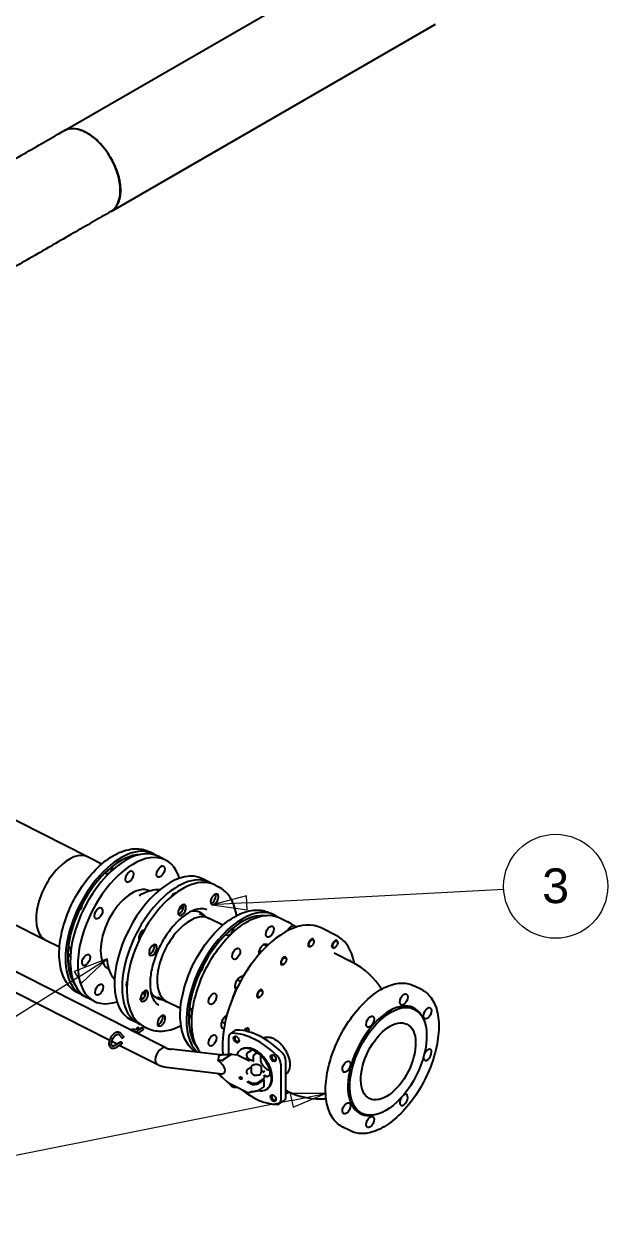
# Model space of a CAD drawing. Header units: millimetres. Extents: x 0 to 14850, y -38768 to 10500.
# Drawn here: x 8684 to 9724, y 2584 to 4750 of the extents above; entities that cross this region are included whole.
import ezdxf

# ---------------------------------------------------------------- set-up
doc = ezdxf.new("R2010")
doc.units = ezdxf.units.MM
doc.header["$LTSCALE"] = 25
doc.layers.add('Symbol', color=7, linetype='Continuous', lineweight=18)
doc.layers.add('Visible', color=7, linetype='Continuous', lineweight=25)
doc.styles.add('Note Text', font='arial.ttf')

# ---------------------------------------------------------------- blocks, each defined once
blk = doc.blocks.new('Balloon11')
at = {"layer": 'Symbol'}
for p, q in [((369.115, 112.905), (366.566, 112.905)), ((366.566, 112.905), (366.762, 111.925)), ((366.664, 112.415), (369.115, 112.905)), ((366.762, 111.925), (369.115, 112.905)), ((366.664, 112.415), (345.158, 108.115))]:
    blk.add_line(p, q, dxfattribs=at)
at = {"layer": 'Symbol', "flags": 128}
blk.add_lwpolyline([(366.762, 111.925), (369.115, 112.905), (366.566, 112.905), (366.762, 111.925)], dxfattribs=at)
at = {"layer": 'Symbol'}
blk.add_circle((341.487, 107.381), 3.75, dxfattribs=at)
blk.add_solid([(366.762, 111.925), (369.115, 112.905), (366.566, 112.905), (366.762, 111.925)], dxfattribs=at)
at = {"layer": 'Symbol', "insert": (341.487, 107.381), "char_height": 2.5, "attachment_point": 5, "style": 'Note Text'}
blk.add_mtext('4', dxfattribs=at)
blk = doc.blocks.new('Balloon12')
at = {"layer": 'Symbol'}
for p, q in [((363.431, 126.654), (381.958, 127.645)), ((363.404, 127.153), (360.935, 126.521)), ((363.431, 126.654), (360.935, 126.521)), ((360.935, 126.521), (363.458, 126.155)), ((363.458, 126.155), (363.404, 127.153))]:
    blk.add_line(p, q, dxfattribs=at)
at = {"layer": 'Symbol', "flags": 128}
blk.add_lwpolyline([(363.404, 127.153), (360.935, 126.521), (363.458, 126.155), (363.404, 127.153)], dxfattribs=at)
at = {"layer": 'Symbol'}
blk.add_circle((385.691, 127.845), 3.75, dxfattribs=at)
blk.add_solid([(363.404, 127.153), (360.935, 126.521), (363.458, 126.155), (363.404, 127.153)], dxfattribs=at)
at = {"layer": 'Symbol', "insert": (385.691, 127.866), "char_height": 2.5, "attachment_point": 5, "style": 'Note Text'}
blk.add_mtext('3', dxfattribs=at)
blk = doc.blocks.new('Balloon13')
at = {"layer": 'Symbol'}
for p, q in [((353.364, 122.61), (350.982, 121.702)), ((351.248, 121.279), (353.364, 122.61)), ((351.514, 120.856), (353.364, 122.61)), ((350.982, 121.702), (351.514, 120.856)), ((351.248, 121.279), (331.89, 109.102))]:
    blk.add_line(p, q, dxfattribs=at)
at = {"layer": 'Symbol', "flags": 128}
blk.add_lwpolyline([(351.514, 120.856), (353.364, 122.61), (350.982, 121.702), (351.514, 120.856)], dxfattribs=at)
at = {"layer": 'Symbol'}
blk.add_circle((328.724, 107.11), 3.75, dxfattribs=at)
blk.add_solid([(351.514, 120.856), (353.364, 122.61), (350.982, 121.702), (351.514, 120.856)], dxfattribs=at)
at = {"layer": 'Symbol', "insert": (328.724, 107.11), "char_height": 2.5, "attachment_point": 5, "style": 'Note Text'}
blk.add_mtext('11', dxfattribs=at)

msp = doc.modelspace()

# ---------------------------------------------------------------- linework, layer by layer
at = {"layer": 'Visible'}
for p, q in [((8757.09, 4558.24), (9341.87, 4895.86)), ((8841.24, 4412.49), (9426.02, 4750.11)), ((8756.44, 4557.87), (8757.09, 4558.24)), ((8841.24, 4412.49), (8840.59, 4412.12)), ((8799.72, 3248.78), (8584.69, 3357.65)), ((8917.42, 3254.59), (8910.28, 3258.2)), ((8939.6, 3243.36), (8926.07, 3250.21)), ((8824.35, 3236.31), (8799.72, 3248.78)), ((9019.3, 3203.01), (9005.77, 3209.86)), ((9027.95, 3198.63), (9035.09, 3195.01)), ((9000.84, 3146.95), (9017.75, 3138.39)), ((9135.46, 3144.19), (9128.32, 3147.81)), ((8876.14, 2937.42), (8498.39, 3128.68)), ((8723.69, 3098.63), (8660.73, 3130.51)), ((9042.39, 3125.91), (9017.75, 3138.39)), ((9145.61, 3139.05), (9159.9, 3131.82)), ((9163.29, 3118.03), (9160.87, 3119.26)), ((9175.08, 3122.7), (9170, 3125.27)), ((9247.87, 3106.89), (9219.68, 3121.17)), ((8838.8, 2918.21), (8483.03, 3098.34)), ((8748.33, 3086.16), (8723.7, 3098.63)), ((9206.65, 3097.44), (9206.56, 3098.35)), ((8764.1, 3078.17), (8763.42, 3078.51)), ((9112.09, 3078.28), (9108.03, 3080.33)), ((9121.76, 3088.26), (9115.95, 3091.2)), ((9124.2, 3090.58), (9123.86, 3090.75)), ((9201.95, 3088.14), (9201.37, 3087.81)), ((9244.8, 3085.71), (9244.03, 3085.27)), ((9249.51, 3095.01), (9249.41, 3095.93)), ((9152.46, 3055.56), (9151.85, 3055.21)), ((9157.17, 3064.86), (9157.07, 3065.77)), ((9276.42, 3058.81), (9242.97, 3075.75)), ((9079.14, 3033.08), (9077.66, 3033.83)), ((9068.31, 3012.81), (9063.95, 3015.01)), ((9074.48, 3024.8), (9068.52, 3027.82)), ((9401.61, 3009.44), (9386.58, 3017.05)), ((8788.69, 3000.32), (8781.54, 3003.94)), ((8810.87, 2989.09), (8797.33, 2995.94)), ((8924.81, 2996.8), (8941.73, 2988.23)), ((9109.6, 2996.7), (9108.81, 2996.24)), ((9114.31, 3006), (9114.21, 3006.91)), ((9325.87, 3009.12), (9325.28, 3009.41)), ((8966.36, 2975.76), (8941.73, 2988.23)), ((8982.13, 2967.78), (8981.46, 2968.12)), ((8890.56, 2948.74), (8877.03, 2955.59)), ((9046.3, 2949.14), (9040.43, 2952.11)), ((9049.45, 2962.42), (9048.34, 2962.98)), ((9403.31, 2958.24), (9402.09, 2960.67)), ((8855.27, 2928.98), (8860.65, 2923.13)), ((8858.22, 2931.68), (8863.23, 2926.23)), ((8939.71, 2905.23), (8879.54, 2935.7)), ((8885.48, 2933.6), (8884.7, 2933.08)), ((8886.65, 2938.73), (8888.68, 2941.84)), ((8899.11, 2937.78), (8888.81, 2931)), ((8890, 2936.55), (8892.03, 2939.66)), ((8896.91, 2941.12), (8890.03, 2936.6)), ((8899.21, 2944.36), (8906.35, 2940.74)), ((9044.39, 2938.79), (9040.43, 2940.8)), ((9056.19, 2930.24), (9065.09, 2936.1)), ((9089.56, 2936.64), (9089.48, 2937.37)), ((8851.98, 2911.54), (8842.46, 2916.36)), ((8858.7, 2915.97), (8848.12, 2909)), ((8860.82, 2912.57), (8850.32, 2905.66)), ((8924.37, 2874.89), (8856.09, 2909.46)), ((9053.16, 2893.38), (9053.16, 2923.42)), ((9037.29, 2892.45), (8949.55, 2902.52)), ((9043.1, 2883.61), (9044.45, 2884.5)), ((9044.45, 2884.5), (9058.26, 2893.6)), ((9058.6, 2893.7), (9067.71, 2892.68)), ((9070.37, 2891.85), (9088.28, 2882.78)), ((9076.43, 2902.46), (9074.81, 2901.39)), ((9087.84, 2896.43), (9093.78, 2900.33)), ((9096.64, 2883.06), (9097.75, 2883.79)), ((9097.75, 2881.98), (9097.75, 2890.84)), ((9098.2, 2891.67), (9103.48, 2895.15)), ((9109.75, 2892.54), (9104.48, 2895.2)), ((9110.29, 2891.64), (9110.29, 2883.95)), ((9156.05, 2816.82), (9156.05, 2881.7)), ((9036.11, 2858.36), (8945.67, 2868.74)), ((9086.05, 2859.25), (9086.05, 2864.05)), ((9086.71, 2865.32), (9093.81, 2869.99)), ((9093.8, 2869.74), (9093.8, 2860.92)), ((9111.8, 2869.74), (9111.8, 2860.92)), ((9116.03, 2861.75), (9116.33, 2861.95)), ((9123.2, 2866.25), (9127.6, 2864.03)), ((9128.15, 2857.5), (9128.15, 2863.13)), ((9147.14, 2875.84), (9147.14, 2810.96)), ((9042.46, 2851.05), (9051.77, 2842.66)), ((9083.8, 2825.96), (9054.3, 2840.89)), ((9087.5, 2845.26), (9092.81, 2842.57)), ((9087.5, 2842.81), (9089.6, 2844.19)), ((9092.81, 2840.12), (9087.5, 2842.81)), ((9106.93, 2843.1), (9116.82, 2849.61)), ((9116.16, 2846.73), (9106.93, 2840.65)), ((9114.71, 2848.23), (9116.06, 2847.54)), ((9116.4, 2847.11), (9116.4, 2835.25)), ((9116.82, 2854.4), (9116.82, 2849.61)), ((9121.42, 2853.13), (9117.78, 2854.98)), ((9122.42, 2853.19), (9127.7, 2856.66)), ((9067.73, 2834.1), (9067.67, 2834.06)), ((9106.72, 2828.34), (9115.95, 2834.42)), ((9123.17, 2831.46), (9121.55, 2830.39)), ((9158.98, 2826.85), (9156.05, 2828.33)), ((9228.3, 2816.41), (9227.71, 2816.7)), ((9144.12, 2804.14), (9153.02, 2810)), ((9315.14, 2784.1), (9312.47, 2783.65)), ((9272.88, 2755.17), (9257.84, 2762.78))]:
    msp.add_line(p, q, dxfattribs=at)
for centre, radius, start, end in [((9217.7, 2942.83), 130, 31.46844, 63.14639), ((9098.75, 2890.84), 1, 123.35917, 180), ((9104.03, 2894.31), 1, 63.14639, 123.35917), ((9109.29, 2891.64), 1, 0, 63.14639), ((9127.15, 2863.13), 1, 0, 63.14639), ((9121.87, 2854.03), 1, 243.14639, 303.35917), ((9127.15, 2857.5), 1, 303.35917, 0), ((9115.4, 2835.25), 1, 303.35917, 0), ((9217.7, 2942.83), 130, 243.14639, 274.82434)]:
    msp.add_arc(centre, radius, start, end, dxfattribs=at)
for centre, major_axis, ratio, start_param, end_param in [((8798.5, 4484.98), (-42.08, 72.88), 0.5740144, 3.1415927, 6.2831853), ((8761.71, 3173.7), (38.01, 75.08), 0.5383468, 0, 3.1415927), ((8761.71, 3173.7), (-38.01, -75.08), 0.5383468, 3.141466, 6.2833119), ((8853.06, 3127.45), (-64.37, -127.13), 0.5383468, 3.0783857, 6.3463923), ((8853.06, 3127.45), (-61.66, -121.78), 0.5383468, 3.4198497, 6.0049283), ((8861.7, 3123.07), (-64.37, -127.13), 0.5383468, 3.1415927, 6.2831853), ((8875.23, 3116.22), (-64.37, -127.13), 0.5383468, 2.6371165, 6.7876614), ((8837.11, 3228.36), (-4.86, -9.59), 0.5383468, 5.8748134, 8.5518824), ((8832.6, 3230.65), (4.86, 9.59), 0.5383468, 3.6828704, 4.53745), ((8941.4, 3082.72), (-64.37, -127.13), 0.5383468, 3.1415927, 6.2831853), ((8954.93, 3075.87), (-64.37, -127.13), 0.5383468, 3.0783857, 6.3463923), ((8963.58, 3071.49), (64.37, 127.13), 0.5383468, 0, 3.1415927), ((8875.23, 3116.22), (-36.14, -71.37), 0.5383468, 3.1663203, 6.2584577), ((8782.5, 3160), (-4.86, -9.59), 0.5383468, 0.852005, 2.3288741), ((8954.14, 3173.33), (4.97, 9.81), 0.5383468, 0.2954971, 1.4294035), ((8969.11, 3153.4), (4.86, 9.59), 0.5383468, 1.1150625, 6.9472715), ((8964.59, 3155.68), (4.86, 9.59), 0.5383468, 3.5936903, 5.8310877), ((9071.09, 3017.06), (-64.37, -127.13), 0.5383468, 3.068001, 6.1222462), ((9027.66, 3172.82), (4.86, 9.59), 0.5383468, 0.3296643, 6.1618733), ((9023.15, 3175.11), (4.86, 9.59), 0.5383468, 3.5936903, 5.8310877), ((8979.74, 3063.31), (38.01, 75.08), 0.5383468, 0, 3.1415927), ((8979.74, 3063.31), (38.01, 75.08), 0.5383468, 0, 3.1415927), ((9071.09, 3017.06), (-61.66, -121.78), 0.5383468, 3.3710287, 6.0537493), ((8963.58, 3071.49), (39.07, 77.17), 0.5383468, 6.0495551, 6.6229276), ((9147.4, 2978.42), (72.27, 142.75), 0.5383468, 0, 2.4542886), ((9055.15, 3117.97), (-4.86, -9.59), 0.5383468, 5.8748134, 8.5518824), ((8898.43, 3107.26), (4.97, 9.81), 0.5383468, 0.3675101, 2.7380809), ((9050.63, 3120.25), (4.86, 9.59), 0.5383468, 3.6828704, 4.53745), ((9201.47, 3094.22), (-3.51, -6.93), 0.5383468, 2.4486995, 5.9247716), ((9244.33, 3091.8), (3.51, 6.93), 0.5383468, 5.5902921, 8.5427654), ((8757.89, 3078.31), (4.86, 9.59), 0.5383468, 4.7604626, 5.8310877), ((8762.4, 3076.03), (4.86, 9.59), 0.5383468, 5.7334122, 6.7979845), ((8916.78, 3081.2), (4.86, 9.59), 0.5383468, 1.9004606, 7.7326696), ((8912.27, 3083.48), (4.86, 9.59), 0.5383468, 3.5936903, 5.8310877), ((8762.4, 3076.03), (-4.86, -9.59), 0.5383468, 0.8478392, 1.7633591), ((9000.54, 3049.6), (-4.86, -9.59), 0.5383468, 0.852005, 2.3288741), ((9151.98, 3061.64), (-3.51, -6.93), 0.5383468, 2.4486995, 6.4483703), ((9269.07, 3055.01), (3.51, 6.93), 0.5383468, 5.7534264, 6.8129442), ((9269.82, 3054.63), (3.06, 6.04), 0.5383468, 6.1439603, 6.4224103), ((9111.31, 2996.69), (-39.3, -77.62), 0.5383468, 4.386298, 4.5047815), ((8875.81, 3022.81), (-4.97, -9.81), 0.5383468, 4.7359986, 6.03129), ((9111.31, 2996.69), (-39.3, -77.62), 0.5383468, 4.8006585, 5.03848), ((9109.12, 3002.78), (-3.51, -6.93), 0.5383468, 2.4486995, 6.9719691), ((8901.34, 2998.52), (4.86, 9.59), 0.5383468, 2.6858588, 8.5180678), ((8957.19, 3074.73), (-47.88, -94.57), 0.5383468, 5.9205781, 5.9864757), ((8896.83, 3000.81), (4.86, 9.59), 0.5383468, 3.5936903, 5.8310877), ((8959.07, 3073.78), (-47.88, -94.57), 0.5383468, 5.8701157, 5.9573075), ((8963.58, 3071.49), (-39.07, -77.17), 0.5383468, 5.943443, 6.5168155), ((8980.43, 2965.63), (4.86, 9.59), 0.5383468, 3.9894319, 6.7979845), ((8975.92, 2967.92), (4.86, 9.59), 0.5383468, 4.7604626, 5.8310877), ((9338.37, 2881.73), (-48.21, -95.22), 0.5383468, 2.7638516, 6.6609263), ((8931.82, 2953.8), (-4.86, -9.59), 0.5383468, 0.3296643, 6.1618733), ((8927.31, 2956.08), (4.86, 9.59), 0.5383468, 3.5936903, 5.8310877), ((8890.35, 2940.75), (1.68, -1.09), 0.1668538, 0, 3.1415927), ((8898.01, 2939.45), (1.1, -1.67), 0.6138806, 0, 3.1415927), ((9064.44, 2917.71), (-8.25, 12.53), 0.6138806, 5.888636, 7.0336389), ((9100.15, 2814.12), (71.49, -108.58), 0.6138806, 1.8954565, 2.7470433), ((9067.88, 2920.73), (-2.78, 4.22), 0.6138806, 5.5009287, 10.2070346), ((9073.34, 2923.57), (-8.25, 12.53), 0.6138806, 5.888636, 6.2831853), ((9109.06, 2819.98), (-71.49, 108.58), 0.6138806, 5.0370491, 5.888636), ((9084.38, 2933.42), (3.51, 6.93), 0.5383468, 6.0566874, 7.7720028), ((9085.13, 2933.04), (3.06, 6.04), 0.5383468, 5.1206482, 7.6991389), ((8932.04, 2890.06), (-7.68, -15.17), 0.5383468, 3.8963915, 6.2990848), ((8932.04, 2890.06), (7.68, 15.17), 0.5383468, 0.0093924, 0.7547989), ((9098.18, 2865.89), (-23.37, 35.5), 0.6138806, 5.1051986, 6.6962731), ((9099.8, 2866.96), (-23.37, 35.5), 0.6138806, 3.1415927, 6.2831853), ((9411.47, 2892.36), (4.97, 9.81), 0.5383468, 2.1980726, 7.9795637), ((8947.61, 2885.63), (1.94, 16.89), 0.1592817, 0, 0.0002336), ((9035.39, 2875.55), (-1.94, -16.89), 0.1592817, 4.2209963, 4.2815196), ((9021.16, 2877.19), (-24.71, 16.07), 0.4084475, 2.4551855, 4.4568513), ((9035.39, 2875.55), (1.94, 16.89), 0.1592817, 0.0432087, 1.0794036), ((9035.39, 2875.55), (1.94, 16.89), 0.1592817, 0.0278067, 0.0432087), ((9043.1, 2882.74), (-0.424, -0.944), 0.5344417, 3.840482, 5.2291889), ((9058.26, 2892.73), (-0.424, -0.944), 0.5344417, 3.7255618, 3.840482), ((9058.26, 2892.73), (-0.424, -0.944), 0.5344417, 3.3120307, 3.7255618), ((9094.55, 2863.5), (-13.75, 20.88), 0.6138806, 5.790436, 6.1241451), ((9098.18, 2893.65), (-4.4, 6.68), 0.6138806, 4.5024901, 6.2831853), ((9098.18, 2865.89), (23.37, -35.5), 0.6138806, 1.1344209, 1.9333407), ((9134.34, 2887.08), (-2.78, 4.22), 0.6138806, 5.5009287, 10.2070346), ((9135.87, 2881.55), (8.25, -12.53), 0.6138806, 0.7504536, 1.8954565), ((9144.77, 2887.41), (-8.25, 12.53), 0.6138806, 3.8920462, 5.0370491), ((9102.8, 2860.92), (-9, 0), 0.5773503, 0, 1.9455634), ((9098.18, 2865.89), (23.37, -35.5), 0.6138806, 5.7253716, 7.3877318), ((9102.8, 2860.92), (9, 0), 0.5773503, 6.0391303, 6.2831853), ((9075.35, 2850.86), (-0.89, 1.35), 0.6138806, 5.5888801, 10.1190832), ((9074.77, 2850.48), (-9.35, 14.2), 0.6138806, 3.803696, 3.9803964), ((9099.41, 2846.91), (10, 0), 0.5773503, 3.9924517, 5.5632481), ((9099.41, 2844.46), (-10, 0), 0.5773503, 0.8508591, 2.4216554), ((9115.4, 2847.11), (1, 0), 0.5773503, 5.5632481, 7.1340444), ((9100.15, 2920.26), (-71.49, 108.58), 0.6138806, 2.0615661, 2.7470433), ((9093.47, 2826.64), (0.082, -0.997), 0.7483197, 0, 0.0031205), ((9134.34, 2814.91), (-2.78, 4.22), 0.6138806, 5.5009287, 10.2070346), ((9144.77, 2822.53), (8.25, -12.53), 0.6138806, 0, 0.7504536), ((9368.65, 2811.14), (4.97, 9.81), 0.5383468, 1.3402915, 7.204434), ((9135.87, 2816.67), (8.25, -12.53), 0.6138806, 5.888636, 7.0336389)]:
    msp.add_ellipse(centre, major_axis=major_axis, ratio=ratio, start_param=start_param, end_param=end_param, dxfattribs=at)
for centre, major_axis, ratio in [((8930.62, 3222.66), (4.97, 9.81), 0.5383468), ((8874.45, 3213.68), (4.97, 9.81), 0.5383468), ((8818.73, 3147.61), (4.97, 9.81), 0.5383468), ((9127.31, 3114.38), (-4.97, -9.81), 0.5383468), ((9202.22, 3093.84), (3.06, 6.04), 0.5383468), ((9245.08, 3091.42), (3.06, 6.04), 0.5383468), ((9066.75, 3074.51), (-4.97, -9.81), 0.5383468), ((8796.12, 3063.16), (-4.97, -9.81), 0.5383468), ((9152.73, 3061.26), (3.06, 6.04), 0.5383468), ((8819.85, 3009.79), (-4.97, -9.81), 0.5383468), ((9023.93, 2993.3), (4.97, 9.81), 0.5383468), ((9109.88, 3002.4), (3.06, 6.04), 0.5383468), ((9368.65, 2992.19), (4.97, 9.81), 0.5383468), ((9340.63, 2880.59), (47.43, 93.68), 0.5383468), ((9411.47, 2967.35), (4.97, 9.81), 0.5383468), ((9340.63, 2880.59), (-33.88, -66.91), 0.5383468), ((9308.09, 2952.32), (4.97, 9.81), 0.5383468), ((9023.93, 2918.31), (4.97, 9.81), 0.5383468), ((9066.93, 2920.1), (3.57, -5.43), 0.6138806), ((9133.38, 2886.45), (-3.57, 5.43), 0.6138806), ((9265.27, 2871.1), (4.97, 9.81), 0.5383468), ((9074.77, 2850.48), (-1.37, 2.09), 0.6138806), ((9133.38, 2814.28), (-3.57, 5.43), 0.6138806), ((9265.27, 2796.11), (-4.97, -9.81), 0.5383468), ((9308.09, 2771.28), (-4.97, -9.81), 0.5383468)]:
    msp.add_ellipse(centre, major_axis=major_axis, ratio=ratio, dxfattribs=at)
for points, knots in [([(8480.2, 4398.38), (8487.31, 4402.48), (8495.42, 4407.17), (8513.17, 4417.41), (8522.88, 4423.02), (8543.5, 4434.92), (8554.49, 4441.27), (8577.29, 4454.43), (8589.19, 4461.3), (8613.37, 4475.26), (8625.75, 4482.41), (8650.47, 4496.68), (8662.9, 4503.86), (8687.29, 4517.94), (8699.35, 4524.9), (8722.55, 4538.3), (8733.8, 4544.8), (8748.51, 4553.29), (8752.52, 4555.6), (8756.43, 4557.86)], [0, 0, 0, 0, 4.2944879, 4.2944879, 8.5762008, 8.5762008, 12.857972, 12.857972, 17.1397356, 17.1397356, 21.4214957, 21.4214957, 25.7032545, 25.7032545, 29.985013, 29.985013, 34.2667727, 34.2667727, 35.9208299, 35.9208299, 35.9208299, 35.9208299]), ([(8756.43, 4557.86), (8756.43, 4557.86), (8756.44, 4557.87), (8757.74, 4558.62), (8759.16, 4559.3), (8762.19, 4560.43), (8763.8, 4560.88), (8767.12, 4561.53), (8768.85, 4561.72), (8772.31, 4561.85), (8774.05, 4561.79), (8777.44, 4561.45), (8779.25, 4561.16), (8783, 4560.32), (8784.95, 4559.77), (8788.87, 4558.4), (8790.86, 4557.59), (8794.76, 4555.77), (8796.68, 4554.76), (8800.35, 4552.64), (8802.28, 4551.43), (8806.18, 4548.74), (8808.16, 4547.26), (8812.09, 4544.09), (8814.03, 4542.41), (8817.79, 4538.92), (8819.59, 4537.12), (8822.99, 4533.53), (8824.73, 4531.59), (8828.19, 4527.46), (8829.91, 4525.28), (8833.24, 4520.79), (8834.85, 4518.48), (8837.88, 4513.85), (8839.3, 4511.53), (8840.59, 4509.29)], [37.3842576, 37.3842576, 37.3842576, 37.3842576, 37.3870833, 37.3870833, 38.1659842, 38.1659842, 38.9448852, 38.9448852, 39.7237861, 39.7237861, 40.5026871, 40.5026871, 41.281584, 41.281584, 42.0604809, 42.0604809, 42.8393779, 42.8393779, 43.6182748, 43.6182748, 44.397169, 44.397169, 45.1760631, 45.1760631, 45.9549573, 45.9549573, 46.7338514, 46.7338514, 47.5127439, 47.5127439, 48.2916364, 48.2916364, 49.0705288, 49.0705288, 49.8494213, 49.8494213, 49.8494213, 49.8494213]), ([(8840.59, 4509.29), (8841.89, 4507.04), (8843.19, 4504.65), (8845.68, 4499.71), (8846.88, 4497.17), (8849.11, 4492.04), (8850.13, 4489.46), (8851.97, 4484.39), (8852.79, 4481.91), (8854.19, 4477.18), (8854.85, 4474.72), (8856, 4469.72), (8856.49, 4467.2), (8857.27, 4462.21), (8857.56, 4459.75), (8857.94, 4455.03), (8858.02, 4452.76), (8858.02, 4448.52), (8857.94, 4446.35), (8857.56, 4442.06), (8857.27, 4439.94), (8856.49, 4435.85), (8856, 4433.89), (8854.85, 4430.22), (8854.2, 4428.51), (8852.79, 4425.41), (8851.98, 4423.87), (8850.13, 4420.93), (8849.11, 4419.54), (8846.88, 4416.98), (8845.68, 4415.81), (8843.19, 4413.76), (8841.89, 4412.87), (8840.59, 4412.11), (8840.58, 4412.11), (8840.58, 4412.11)], [0, 0, 0, 0, 0.7788925, 0.7788925, 1.5577849, 1.5577849, 2.3366774, 2.3366774, 3.1155699, 3.1155699, 3.894464, 3.894464, 4.6733582, 4.6733582, 5.4522523, 5.4522523, 6.2311465, 6.2311465, 7.0100434, 7.0100434, 7.7889403, 7.7889403, 8.5678373, 8.5678373, 9.3467342, 9.3467342, 10.1256352, 10.1256352, 10.9045361, 10.9045361, 11.6834371, 11.6834371, 12.462338, 12.462338, 12.4653025, 12.4653025, 12.4653025, 12.4653025]), ([(8840.58, 4412.11), (8830.43, 4406.25), (8819.56, 4399.97), (8796.99, 4386.94), (8785.19, 4380.13), (8761.16, 4366.26), (8748.82, 4359.13), (8724.13, 4344.88), (8711.67, 4337.68), (8687.19, 4323.55), (8675.05, 4316.54), (8651.63, 4303.02), (8640.24, 4296.44), (8618.7, 4284), (8608.45, 4278.09), (8589.54, 4267.17), (8580.8, 4262.12), (8569.97, 4255.87), (8567.09, 4254.21), (8564.35, 4252.62)], [0, 0, 0, 0, 4.2944119, 4.2944119, 8.5760678, 8.5760678, 12.8578033, 12.8578033, 17.13954, 17.13954, 21.421277, 21.421277, 25.7030132, 25.7030132, 29.9847469, 29.9847469, 34.2664754, 34.2664754, 35.920623, 35.920623, 35.920623, 35.920623]), ([(8781.54, 3003.94), (8774.18, 3007.66), (8767.81, 3013.25), (8757.29, 3027.63), (8753.39, 3036.66), (8748.24, 3057.87), (8747.36, 3070.34), (8748.95, 3096.92), (8751.49, 3111.06), (8759.62, 3139.38), (8765.18, 3153.55), (8778.73, 3180.64), (8786.71, 3193.56), (8804.39, 3216.98), (8814.09, 3227.48), (8834.48, 3245.02), (8845.18, 3252.05), (8866.66, 3261.51), (8877.49, 3264.01), (8895.81, 3263.5), (8903.44, 3261.67), (8910.28, 3258.2)], [1.201712, 1.201712, 1.201712, 1.201712, 1.469269, 1.469269, 1.7639695, 1.7639695, 2.0950207, 2.0950207, 2.4310179, 2.4310179, 2.763505, 2.763505, 3.0945158, 3.0945158, 3.4268414, 3.4268414, 3.7626241, 3.7626241, 4.0947143, 4.0947143, 4.3433047, 4.3433047, 4.3433047, 4.3433047]), ([(8891.98, 3179.54), (8898.43, 3183.59), (8905.48, 3186.89), (8918.55, 3190.18), (8924.14, 3190.89), (8929.95, 3190.67)], [5.92574931, 5.92574931, 5.92574931, 5.92574931, 6.2175229, 6.2175229, 6.41214139, 6.41214139, 6.41214139, 6.41214139]), ([(9067.43, 3143.23), (9067.07, 3145.67), (9066.63, 3148.07), (9063.58, 3161.81), (9059.19, 3172.02), (9047.93, 3186.48), (9041.93, 3191.55), (9035.09, 3195.01)], [6.70808117, 6.70808117, 6.70808117, 6.70808117, 6.77642581, 6.77642581, 7.10851606, 7.10851606, 7.3571064, 7.3571064, 7.3571064, 7.3571064]), ([(8966.61, 3159.97), (8966.69, 3160.06), (8966.78, 3160.16), (8967.74, 3161.19), (8968.66, 3161.94), (8969.64, 3162.5), (8969.69, 3162.53), (8969.75, 3162.56)], [-3.22529875, -3.22529875, -3.22529875, -3.22529875, -3.17709695, -3.17709695, -2.68834505, -2.68834505, -2.65935601, -2.65935601, -2.65935601, -2.65935601]), ([(9030.58, 3182.74), (9030.77, 3182.76), (9030.96, 3182.77), (9031.67, 3182.74), (9032.16, 3182.61), (9032.78, 3182.27), (9032.95, 3182.16), (9033.1, 3182.03)], [-2.19527918, -2.19527918, -2.19527918, -2.19527918, -2.09934923, -2.09934923, -1.8229843, -1.8229843, -1.70977025, -1.70977025, -1.70977025, -1.70977025]), ([(9014.08, 3153.53), (9011.58, 3154.79), (9008.78, 3155.55), (9000.46, 3155.97), (8994.19, 3154.74), (8981.38, 3148.9), (8975.12, 3144.93), (8962.52, 3134.53), (8956.17, 3128.09), (8944.11, 3113.25), (8938.41, 3104.83), (8928.33, 3086.9), (8923.97, 3077.38), (8917.11, 3058.34), (8914.61, 3048.82), (8911.67, 3030.91), (8911.22, 3022.51), (8912.17, 3007.84), (8913.56, 3001.53), (8917.61, 2991.38), (8920.27, 2987.63), (8924.5, 2983.91), (8925.88, 2982.98), (8927.35, 2982.23)], [1.0739211, 1.0739211, 1.0739211, 1.0739211, 1.3089445, 1.3089445, 1.6667077, 1.6667077, 1.9626786, 1.9626786, 2.2609723, 2.2609723, 2.5644645, 2.5644645, 2.8704034, 2.8704034, 3.175573, 3.175573, 3.4767518, 3.4767518, 3.7725368, 3.7725368, 4.0772255, 4.0772255, 4.2155137, 4.2155137, 4.2155137, 4.2155137]), ([(8993.01, 2897.53), (8988.37, 2900.86), (8984.29, 2904.98), (8975.33, 2917.24), (8971.43, 2926.27), (8966.27, 2947.48), (8965.39, 2959.95), (8966.99, 2986.53), (8969.53, 3000.67), (8977.66, 3028.98), (8983.22, 3043.15), (8996.77, 3070.24), (9004.75, 3083.16), (9022.42, 3106.59), (9032.12, 3117.09), (9052.52, 3134.63), (9063.21, 3141.65), (9084.69, 3151.12), (9095.52, 3153.62), (9113.84, 3153.11), (9121.48, 3151.27), (9128.32, 3147.81)], [1.2848114, 1.2848114, 1.2848114, 1.2848114, 1.469269, 1.469269, 1.7639695, 1.7639695, 2.0950207, 2.0950207, 2.4310179, 2.4310179, 2.763505, 2.763505, 3.0945158, 3.0945158, 3.4268414, 3.4268414, 3.7626241, 3.7626241, 4.0947143, 4.0947143, 4.3433047, 4.3433047, 4.3433047, 4.3433047]), ([(9002.47, 2896.45), (9001.08, 2898.13), (8999.77, 2899.94), (8993.63, 2909.61), (8990.17, 2919.18), (8986.38, 2941.19), (8986.1, 2953.67), (8988.77, 2980.17), (8991.73, 2994.18), (9000.57, 3022.3), (9006.43, 3036.42), (9020.49, 3063.34), (9028.67, 3076.15), (9046.53, 3099.18), (9056.21, 3109.4), (9076.14, 3126.23), (9086.38, 3132.83), (9106.41, 3141.68), (9116.21, 3143.94), (9132.63, 3143.76), (9139.49, 3142.15), (9145.61, 3139.05)], [4.1272735, 4.1272735, 4.1272735, 4.1272735, 4.2057694, 4.2057694, 4.5231366, 4.5231366, 4.845692, 4.845692, 5.1681779, 5.1681779, 5.4900985, 5.4900985, 5.8118353, 5.8118353, 6.1338166, 6.1338166, 6.4563904, 6.4563904, 6.77871, 6.77871, 7.037927, 7.037927, 7.037927, 7.037927]), ([(9279.57, 3057.16), (9279.3, 3058.62), (9279.02, 3060.05), (9276.07, 3073.4), (9271.63, 3083.7), (9260.65, 3098.34), (9254.68, 3103.44), (9247.87, 3106.89)], [4.90896611, 4.90896611, 4.90896611, 4.90896611, 4.94688333, 4.94688333, 5.2684442, 5.2684442, 5.52844357, 5.52844357, 5.52844357, 5.52844357]), ([(8910.32, 3080.57), (8910.41, 3080.86), (8910.51, 3081.16), (8910.91, 3082.31), (8911.27, 3083.15), (8911.87, 3084.3), (8912.05, 3084.63), (8912.24, 3084.96)], [-2.19527918, -2.19527918, -2.19527918, -2.19527918, -2.09934923, -2.09934923, -1.8229843, -1.8229843, -1.70977025, -1.70977025, -1.70977025, -1.70977025]), ([(9201.37, 3087.81), (9201.31, 3087.77), (9201.24, 3087.73), (9201.03, 3087.62), (9200.9, 3087.56), (9200.69, 3087.47), (9200.62, 3087.45), (9200.49, 3087.4), (9200.44, 3087.38), (9200.33, 3087.35), (9200.27, 3087.33), (9200.11, 3087.29), (9200.02, 3087.27), (9199.62, 3087.19), (9199.32, 3087.17), (9198.58, 3087.21), (9198.14, 3087.32), (9197.38, 3087.73), (9197.07, 3088.03), (9196.87, 3088.39)], [1.9276444, 1.9276444, 1.9276444, 1.9276444, 1.95536047, 1.95536047, 2.01206252, 2.01206252, 2.04079404, 2.04079404, 2.06321415, 2.06321415, 2.08788553, 2.08788553, 2.12765056, 2.12765056, 2.25494292, 2.25494292, 2.4488197, 2.4488197, 2.6508871, 2.6508871, 2.6508871, 2.6508871]), ([(9244.03, 3085.27), (9243.81, 3085.13), (9243.58, 3085.03), (9242.78, 3084.72), (9242.21, 3084.67), (9241.54, 3084.87), (9241.43, 3084.91), (9241.27, 3084.98), (9241.22, 3085), (9241.13, 3085.05), (9241.09, 3085.07), (9241, 3085.12), (9240.96, 3085.15), (9240.85, 3085.22), (9240.78, 3085.27), (9240.51, 3085.49), (9240.31, 3085.7), (9239.85, 3086.28), (9239.61, 3086.72), (9239.27, 3087.72), (9239.18, 3088.28), (9239.21, 3088.85)], [1.5514503, 1.5514503, 1.5514503, 1.5514503, 1.6622591, 1.6622591, 1.9553605, 1.9553605, 2.0120625, 2.0120625, 2.040794, 2.040794, 2.0632142, 2.0632142, 2.0878855, 2.0878855, 2.1276506, 2.1276506, 2.2549429, 2.2549429, 2.4488197, 2.4488197, 2.6508871, 2.6508871, 2.6508871, 2.6508871]), ([(8847.62, 3028.05), (8847.35, 3028.39), (8847.09, 3028.72), (8842.71, 3034.52), (8839.8, 3040.44), (8835.7, 3052.64), (8834.57, 3058.95), (8834.11, 3065.25)], [3.75663253, 3.75663253, 3.75663253, 3.75663253, 3.77084074, 3.77084074, 4.00119704, 4.00119704, 4.24302461, 4.24302461, 4.24302461, 4.24302461]), ([(9151.85, 3055.21), (9151.39, 3054.94), (9150.92, 3054.74), (9149.96, 3054.47), (9149.5, 3054.43), (9149.13, 3054.49)], [2.27358694, 2.27358694, 2.27358694, 2.27358694, 2.4488197, 2.4488197, 2.6508871, 2.6508871, 2.6508871, 2.6508871]), ([(9257.84, 2762.78), (9250.54, 2766.48), (9244.33, 2772.31), (9234.65, 2787.68), (9231.21, 2797.28), (9227.49, 2819.32), (9227.24, 2831.79), (9229.97, 2858.28), (9232.95, 2872.28), (9241.82, 2900.4), (9247.7, 2914.51), (9261.78, 2941.43), (9269.97, 2954.23), (9287.84, 2977.25), (9297.52, 2987.46), (9317.42, 3004.25), (9327.64, 3010.83), (9347.6, 3019.65), (9357.35, 3021.89), (9373.67, 3021.72), (9380.5, 3020.13), (9386.58, 3017.05)], [3.8963344, 3.8963344, 3.8963344, 3.8963344, 4.2083302, 4.2083302, 4.5264374, 4.5264374, 4.8483696, 4.8483696, 5.1702266, 5.1702266, 5.4916614, 5.4916614, 5.8129607, 5.8129607, 6.134444, 6.134444, 6.4563722, 6.4563722, 6.7781216, 6.7781216, 7.037927, 7.037927, 7.037927, 7.037927]), ([(8894.71, 2991.06), (8894.63, 2991.26), (8894.57, 2991.46), (8894.35, 2992.29), (8894.26, 2992.98), (8894.25, 2994.04), (8894.26, 2994.35), (8894.28, 2994.67)], [-2.19527918, -2.19527918, -2.19527918, -2.19527918, -2.09934923, -2.09934923, -1.8229843, -1.8229843, -1.70977025, -1.70977025, -1.70977025, -1.70977025]), ([(9401.61, 3009.44), (9408.92, 3005.74), (9415.12, 2999.91), (9424.81, 2984.54), (9428.24, 2974.94), (9431.96, 2952.9), (9432.21, 2940.43), (9429.48, 2913.94), (9426.5, 2899.94), (9417.64, 2871.81), (9411.75, 2857.7), (9397.68, 2830.79), (9389.49, 2817.99), (9371.61, 2794.97), (9361.93, 2784.76), (9342.03, 2767.97), (9331.81, 2761.39), (9311.85, 2752.57), (9302.1, 2750.33), (9285.78, 2750.49), (9278.96, 2752.09), (9272.88, 2755.17)], [0.7547417, 0.7547417, 0.7547417, 0.7547417, 1.0667375, 1.0667375, 1.3848447, 1.3848447, 1.7067769, 1.7067769, 2.0286339, 2.0286339, 2.3500688, 2.3500688, 2.671368, 2.671368, 2.9928514, 2.9928514, 3.3147796, 3.3147796, 3.636529, 3.636529, 3.8963344, 3.8963344, 3.8963344, 3.8963344]), ([(8850.32, 2905.66), (8849.09, 2904.85), (8847.82, 2904.27), (8845.35, 2903.74), (8844.14, 2903.75), (8842.1, 2904.35), (8841.25, 2904.84), (8839.84, 2906.17), (8839.28, 2907), (8838.39, 2909.03), (8838.12, 2910.28), (8837.92, 2913.05), (8838.03, 2914.6), (8838.63, 2917.76), (8839.11, 2919.38), (8840.38, 2922.52), (8841.17, 2924.04), (8842.98, 2926.88), (8844, 2928.18), (8846.2, 2930.47), (8847.39, 2931.44), (8849.85, 2932.92), (8851.13, 2933.43), (8853.57, 2933.79), (8854.74, 2933.71), (8856.69, 2932.99), (8857.49, 2932.45), (8858.17, 2931.74), (8858.2, 2931.71), (8858.22, 2931.68)], [3.1415927, 3.1415927, 3.1415927, 3.1415927, 3.4857663, 3.4857663, 3.7978672, 3.7978672, 4.0524813, 4.0524813, 4.3143383, 4.3143383, 4.6278399, 4.6278399, 4.9716311, 4.9716311, 5.3130071, 5.3130071, 5.6503638, 5.6503638, 5.9879087, 5.9879087, 6.3296947, 6.3296947, 6.6729336, 6.6729336, 6.9759548, 6.9759548, 7.2275685, 7.2275685, 7.2372375, 7.2372375, 7.2372375, 7.2372375]), ([(8848.12, 2909), (8847.37, 2908.51), (8846.65, 2908.17), (8845.4, 2907.81), (8844.87, 2907.78), (8843.86, 2907.94), (8843.45, 2908.18), (8842.68, 2909.14), (8842.35, 2909.83), (8842.01, 2911.53), (8841.95, 2912.42), (8842.06, 2914.42), (8842.24, 2915.52), (8842.83, 2917.82), (8843.25, 2919.02), (8844.29, 2921.37), (8844.92, 2922.52), (8846.33, 2924.65), (8847.1, 2925.62), (8848.67, 2927.27), (8849.47, 2927.96), (8850.99, 2928.98), (8851.71, 2929.32), (8852.98, 2929.7), (8853.52, 2929.74), (8854.49, 2929.6), (8854.89, 2929.4), (8855.27, 2928.98)], [3.1415927, 3.1415927, 3.1415927, 3.1415927, 3.4300016, 3.4300016, 3.7242767, 3.7242767, 4.13629, 4.13629, 4.4974709, 4.4974709, 4.784862, 4.784862, 5.0765356, 5.0765356, 5.3750024, 5.3750024, 5.6767435, 5.6767435, 5.9776847, 5.9776847, 6.2736995, 6.2736995, 6.5623044, 6.5623044, 6.8556793, 6.8556793, 7.2372375, 7.2372375, 7.2372375, 7.2372375]), ([(8863.23, 2926.23), (8863.27, 2926.19), (8863.3, 2926.15), (8863.47, 2925.92), (8863.56, 2925.7), (8863.66, 2925.25), (8863.67, 2924.99), (8863.59, 2924.46), (8863.51, 2924.2), (8863.29, 2923.73), (8863.13, 2923.5), (8862.77, 2923.11), (8862.56, 2922.95), (8862.15, 2922.74), (8861.93, 2922.68), (8861.47, 2922.66), (8861.25, 2922.72), (8861.06, 2922.81)], [0.67072021, 0.67072021, 0.67072021, 0.67072021, 0.68822527, 0.68822527, 0.76373721, 0.76373721, 0.84037926, 0.84037926, 0.91702131, 0.91702131, 0.99488457, 0.99488457, 1.07274782, 1.07274782, 1.1490898, 1.1490898, 1.22543178, 1.22543178, 1.22543178, 1.22543178]), ([(8879.54, 2935.7), (8879.49, 2935.72), (8879.44, 2935.75), (8878.91, 2936), (8878.36, 2936.2), (8877.56, 2936.48), (8877.27, 2936.58), (8876.9, 2936.72), (8876.78, 2936.77), (8876.56, 2936.86), (8876.46, 2936.9), (8876.38, 2936.95), (8876.29, 2936.99), (8876.21, 2937.03), (8876.08, 2937.12), (8876.03, 2937.16), (8875.95, 2937.26), (8875.94, 2937.3), (8875.96, 2937.33), (8875.97, 2937.34), (8875.98, 2937.34)], [1.2324756, 1.2324756, 1.2324756, 1.2324756, 1.2482779, 1.2482779, 1.39578339, 1.39578339, 1.47901834, 1.47901834, 1.51718075, 1.51718075, 1.55197679, 1.55197679, 1.55197679, 1.58735861, 1.58735861, 1.63090418, 1.63090418, 1.70187575, 1.70187575, 1.7287859, 1.7287859, 1.7287859, 1.7287859]), ([(8875.98, 2937.34), (8876.67, 2937.67), (8877.37, 2937.95), (8878.75, 2938.37), (8879.44, 2938.53), (8880.82, 2938.7), (8881.5, 2938.72), (8882.85, 2938.62), (8883.51, 2938.5), (8884.78, 2938.1), (8885.38, 2937.83), (8885.95, 2937.48)], [0.1456439, 0.1456439, 0.1456439, 0.1456439, 0.27553786, 0.27553786, 0.40543182, 0.40543182, 0.53532577, 0.53532577, 0.66521973, 0.66521973, 0.79511369, 0.79511369, 0.79511369, 0.79511369]), ([(8881.51, 2934.7), (8881.7, 2934.7), (8881.88, 2934.68), (8882.28, 2934.64), (8882.5, 2934.6), (8882.92, 2934.49), (8883.13, 2934.42), (8883.52, 2934.26), (8883.7, 2934.17), (8883.88, 2934.06)], [0.49528265, 0.49528265, 0.49528265, 0.49528265, 0.55547442, 0.55547442, 0.63535418, 0.63535418, 0.71523393, 0.71523393, 0.79511369, 0.79511369, 0.79511369, 0.79511369]), ([(8883.88, 2934.06), (8884.22, 2933.86), (8884.59, 2933.72), (8885.36, 2933.58), (8885.75, 2933.59), (8886.58, 2933.72), (8887.01, 2933.87), (8887.81, 2934.28), (8888.18, 2934.54), (8888.88, 2935.14), (8889.2, 2935.48), (8889.68, 2936.07), (8889.84, 2936.3), (8890, 2936.55)], [2.346479, 2.346479, 2.346479, 2.346479, 2.5459721, 2.5459721, 2.7573865, 2.7573865, 3.0221734, 3.0221734, 3.304545, 3.304545, 3.5869166, 3.5869166, 3.7583368, 3.7583368, 3.7583368, 3.7583368]), ([(8885.64, 2937.66), (8885.7, 2937.7), (8885.78, 2937.75), (8885.96, 2937.9), (8886.07, 2938.01), (8886.31, 2938.27), (8886.44, 2938.43), (8886.59, 2938.64), (8886.62, 2938.69), (8886.65, 2938.73)], [3.08596838, 3.08596838, 3.08596838, 3.08596838, 3.26335947, 3.26335947, 3.47410855, 3.47410855, 3.7051135, 3.7051135, 3.75833677, 3.75833677, 3.75833677, 3.75833677]), ([(8906.35, 2940.74), (8913.71, 2937.02), (8921.99, 2935.18), (8939.8, 2935.22), (8949.39, 2937.42), (8961.67, 2942.55), (8964.46, 2943.86), (8967.23, 2945.33)], [4.21551375, 4.21551375, 4.21551375, 4.21551375, 4.48307075, 4.48307075, 4.77777122, 4.77777122, 4.86453898, 4.86453898, 4.86453898, 4.86453898]), ([(8928.9, 2943.88), (8928.71, 2943.86), (8928.52, 2943.85), (8927.81, 2943.88), (8927.32, 2944.01), (8926.71, 2944.35), (8926.54, 2944.46), (8926.38, 2944.59)], [-2.19527918, -2.19527918, -2.19527918, -2.19527918, -2.09934923, -2.09934923, -1.8229843, -1.8229843, -1.70977025, -1.70977025, -1.70977025, -1.70977025]), ([(9088.64, 2939.75), (9088.89, 2939.46), (9089.1, 2939.03), (9089.36, 2938.17), (9089.44, 2937.78), (9089.48, 2937.37)], [1.44816762, 1.44816762, 1.44816762, 1.44816762, 1.6622591, 1.6622591, 1.80297877, 1.80297877, 1.80297877, 1.80297877]), ([(9114.98, 2923.04), (9115.57, 2923.26), (9116.18, 2923.46), (9118.64, 2924.16), (9120.59, 2924.44), (9124.58, 2924.5), (9126.62, 2924.26), (9130.62, 2923.28), (9132.58, 2922.54), (9134.43, 2921.6), (9134.93, 2921.35), (9135.43, 2921.08), (9135.92, 2920.79)], [-2.4690309, -2.4690309, -2.4690309, -2.4690309, -2.2187719, -2.2187719, -1.4791813, -1.4791813, -0.7395906, -0.7395906, 0, 0, 0, 0.1984808, 0.1984808, 0.1984808, 0.1984808]), ([(8857.56, 2915.22), (8857.58, 2915.28), (8857.61, 2915.34), (8857.73, 2915.58), (8857.88, 2915.73), (8858.2, 2915.92), (8858.4, 2915.98), (8858.84, 2915.97), (8859.07, 2915.9), (8859.28, 2915.79)], [1.75695449, 1.75695449, 1.75695449, 1.75695449, 1.78209116, 1.78209116, 1.86695222, 1.86695222, 1.95181417, 1.95181417, 2.03667612, 2.03667612, 2.03667612, 2.03667612]), ([(8859.28, 2915.79), (8859.5, 2915.69), (8859.72, 2915.52), (8860.12, 2915.11), (8860.29, 2914.86), (8860.57, 2914.37), (8860.68, 2914.09), (8860.84, 2913.54), (8860.88, 2913.27), (8860.88, 2912.8), (8860.84, 2912.58), (8860.68, 2912.23), (8860.57, 2912.1), (8860.29, 2911.94), (8860.12, 2911.9), (8859.89, 2911.92), (8859.87, 2911.93), (8859.84, 2911.93)], [0.67889204, 0.67889204, 0.67889204, 0.67889204, 0.76375399, 0.76375399, 0.84861594, 0.84861594, 0.933477, 0.933477, 1.01833806, 1.01833806, 1.10319912, 1.10319912, 1.18806018, 1.18806018, 1.27292213, 1.27292213, 1.28320488, 1.28320488, 1.28320488, 1.28320488]), ([(8939.67, 2905.25), (8940.59, 2904.8), (8941.62, 2904.37), (8943.73, 2903.67), (8944.77, 2903.37), (8947.03, 2902.87), (8948.27, 2902.67), (8949.52, 2902.52)], [0.0037051, 0.0037051, 0.0037051, 0.0037051, 0.4523527, 0.4523527, 0.8249436, 0.8249436, 1.2146502, 1.2146502, 1.2146502, 1.2146502]), ([(9135.92, 2920.79), (9137.27, 2920.01), (9138.64, 2919.11), (9141.87, 2916.73), (9143.72, 2915.14), (9147.29, 2911.66), (9148.99, 2909.75), (9152.15, 2905.76), (9153.6, 2903.68), (9156.17, 2899.51), (9157.37, 2897.28), (9159.49, 2892.69), (9160.41, 2890.33), (9161.89, 2885.64), (9162.45, 2883.3), (9163.18, 2878.8), (9163.35, 2876.65), (9163.35, 2872.65), (9163.18, 2870.67), (9162.45, 2866.94), (9161.89, 2865.19), (9160.41, 2862.04), (9159.49, 2860.64), (9157.7, 2858.63), (9156.9, 2857.92), (9156.05, 2857.31)], [0.1983852, 0.1983852, 0.1983852, 0.1983852, 0.7346392, 0.7346392, 1.4692785, 1.4692785, 2.2039177, 2.2039177, 2.938557, 2.938557, 3.673091, 3.673091, 4.407625, 4.407625, 5.142159, 5.142159, 5.876693, 5.876693, 6.611227, 6.611227, 7.345761, 7.345761, 8.0802951, 8.0802951, 8.588578, 8.588578, 8.588578, 8.588578]), ([(9033.76, 2882.89), (9035.35, 2882.83), (9037.36, 2882.75), (9040.13, 2882.6), (9041.28, 2882.53), (9042.05, 2882.43), (9042.19, 2882.41), (9042.33, 2882.37), (9042.38, 2882.36), (9042.42, 2882.34), (9042.42, 2882.34), (9042.43, 2882.33), (9042.43, 2882.33), (9042.44, 2882.32), (9042.44, 2882.32), (9042.44, 2882.32), (9042.44, 2882.31), (9042.44, 2882.31), (9042.44, 2882.31), (9042.44, 2882.31)], [-0.32887759, -0.32887759, -0.32887759, -0.32887759, -0.15678381, -0.15678381, -0.03702972, -0.03702972, -0.01330229, -0.01330229, -0.00495378, -0.00495378, -0.00249913, -0.00249913, -0.00147649, -0.00147649, -0.00077863, -0.00077863, -0.00039733, -0.00039733, 0, 0, 0, 0]), ([(9037.26, 2892.44), (9037.83, 2892.48), (9038.38, 2892.51), (9040.52, 2892.64), (9042.09, 2892.73), (9048.62, 2893.11), (9053.57, 2893.4), (9058.52, 2893.7)], [0, 0, 0, 0, 0.1812907, 0.1812907, 0.6976734, 0.6976734, 2.322777, 2.322777, 2.322777, 2.322777]), ([(9070.37, 2891.85), (9070.19, 2891.94), (9070.02, 2892.03), (9069.66, 2892.18), (9069.49, 2892.25), (9069.13, 2892.37), (9068.95, 2892.43), (9068.6, 2892.53), (9068.42, 2892.57), (9068.07, 2892.64), (9067.89, 2892.66), (9067.71, 2892.68)], [6.28318531, 6.28318531, 6.28318531, 6.28318531, 6.35299848, 6.35299848, 6.42281165, 6.42281165, 6.49262482, 6.49262482, 6.56243799, 6.56243799, 6.63225116, 6.63225116, 6.63225116, 6.63225116]), ([(9096.64, 2883.06), (9096.2, 2882.77), (9095.69, 2882.58), (9094.59, 2882.4), (9093.99, 2882.43), (9092.73, 2882.7), (9092.06, 2882.97), (9090.74, 2883.72), (9090.09, 2884.22), (9088.89, 2885.38), (9088.34, 2886.05), (9087.39, 2887.47), (9086.99, 2888.23), (9086.37, 2889.78), (9086.16, 2890.57), (9085.95, 2892.12), (9085.95, 2892.88), (9086.21, 2894.26), (9086.45, 2894.89), (9087.1, 2895.82), (9087.44, 2896.16), (9087.84, 2896.43)], [2.3212499, 2.3212499, 2.3212499, 2.3212499, 2.5898405, 2.5898405, 2.87891, 2.87891, 3.2039416, 3.2039416, 3.5428005, 3.5428005, 3.880743, 3.880743, 4.2173879, 4.2173879, 4.5551785, 4.5551785, 4.8942036, 4.8942036, 5.2202038, 5.2202038, 5.4628425, 5.4628425, 5.4628425, 5.4628425]), ([(9088.28, 2882.78), (9088.32, 2882.77), (9088.35, 2882.75), (9089.16, 2882.33), (9089.91, 2881.83), (9090.59, 2881.31)], [-0.35282507, -0.35282507, -0.35282507, -0.35282507, -0.3383364, -0.3383364, 0, 0, 0, 0]), ([(9097.32, 2880.64), (9097.36, 2880.68), (9097.41, 2880.73), (9097.49, 2880.85), (9097.53, 2880.92), (9097.61, 2881.08), (9097.64, 2881.17), (9097.69, 2881.37), (9097.72, 2881.48), (9097.75, 2881.72), (9097.75, 2881.84), (9097.75, 2881.98)], [4.06888787, 4.06888787, 4.06888787, 4.06888787, 4.19758809, 4.19758809, 4.32628832, 4.32628832, 4.45498854, 4.45498854, 4.58368876, 4.58368876, 4.71238898, 4.71238898, 4.71238898, 4.71238898]), ([(9110.29, 2883.95), (9110.29, 2883.4), (9110.34, 2882.83), (9110.52, 2881.65), (9110.65, 2881.03), (9111.01, 2879.8), (9111.23, 2879.17), (9111.76, 2877.93), (9112.06, 2877.31), (9112.74, 2876.1), (9113.11, 2875.51), (9113.52, 2874.95)], [1.57079633, 1.57079633, 1.57079633, 1.57079633, 1.74701296, 1.74701296, 1.9232296, 1.9232296, 2.09944623, 2.09944623, 2.27566287, 2.27566287, 2.4518795, 2.4518795, 2.4518795, 2.4518795]), ([(8945.65, 2868.75), (8940.53, 2869.34), (8935.5, 2870.53), (8928.69, 2872.97), (8926.55, 2873.86), (8924.5, 2874.83)], [0.0028844, 0.0028844, 0.0028844, 0.0028844, 1.5604251, 1.5604251, 2.3083288, 2.3083288, 2.3083288, 2.3083288]), ([(9086.05, 2864.05), (9086.05, 2864.15), (9086.07, 2864.29), (9086.13, 2864.52), (9086.18, 2864.66), (9086.3, 2864.88), (9086.38, 2865.01), (9086.53, 2865.18), (9086.63, 2865.27), (9086.71, 2865.32)], [-0.15008508, -0.15008508, -0.15008508, -0.15008508, -0.11170252, -0.11170252, -0.07390859, -0.07390859, -0.03672327, -0.03672327, 0, 0, 0, 0]), ([(9093.8, 2869.74), (9093.8, 2870.3), (9093.93, 2870.86), (9094.42, 2871.95), (9094.8, 2872.46), (9095.81, 2873.44), (9096.47, 2873.88), (9097.99, 2874.63), (9098.86, 2874.92), (9100.69, 2875.32), (9101.65, 2875.43), (9103.57, 2875.45), (9104.53, 2875.37), (9106.37, 2875.02), (9107.25, 2874.76), (9108.84, 2874.05), (9109.56, 2873.6), (9110.73, 2872.56), (9111.19, 2871.96), (9111.68, 2870.8), (9111.8, 2870.27), (9111.8, 2869.74)], [3.9924517, 3.9924517, 3.9924517, 3.9924517, 4.2495353, 4.2495353, 4.5312869, 4.5312869, 4.8582491, 4.8582491, 5.2011364, 5.2011364, 5.541314, 5.541314, 5.8794466, 5.8794466, 6.2191654, 6.2191654, 6.5620675, 6.5620675, 6.8925604, 6.8925604, 7.1340444, 7.1340444, 7.1340444, 7.1340444]), ([(9109.56, 2856.68), (9110, 2857.15), (9110.42, 2857.69), (9111.1, 2858.75), (9111.36, 2859.27), (9111.53, 2859.66)], [0, 0, 0, 0, 0.21030039, 0.21030039, 0.42060078, 0.42060078, 0.42060078, 0.42060078]), ([(9114.89, 2861.9), (9114.47, 2862.26), (9114.02, 2862.66), (9112.99, 2863.62), (9112.4, 2864.19), (9111.8, 2864.73)], [-1.70486799, -1.70486799, -1.70486799, -1.70486799, -1.50045954, -1.50045954, -1.24348855, -1.24348855, -1.24348855, -1.24348855]), ([(9113.52, 2874.95), (9114.06, 2874.18), (9114.64, 2873.45), (9115.83, 2872.04), (9116.46, 2871.37), (9117.75, 2870.1), (9118.41, 2869.51), (9119.75, 2868.41), (9120.44, 2867.91), (9121.82, 2867), (9122.51, 2866.6), (9123.2, 2866.25)], [2.4518795, 2.4518795, 2.4518795, 2.4518795, 2.58982213, 2.58982213, 2.72776476, 2.72776476, 2.86570739, 2.86570739, 3.00365002, 3.00365002, 3.14159265, 3.14159265, 3.14159265, 3.14159265]), ([(9116.03, 2861.75), (9115.96, 2861.76), (9115.9, 2861.77), (9115.55, 2861.81), (9115.3, 2861.81), (9115.06, 2861.83), (9115.01, 2861.84), (9114.94, 2861.87), (9114.92, 2861.88), (9114.9, 2861.89), (9114.89, 2861.9), (9114.89, 2861.9)], [1.03791582, 1.03791582, 1.03791582, 1.03791582, 1.06177478, 1.06177478, 1.16965079, 1.16965079, 1.20998835, 1.20998835, 1.23501266, 1.23501266, 1.23887704, 1.23887704, 1.23887704, 1.23887704]), ([(9115.5, 2860.58), (9115.68, 2860.93), (9115.9, 2861.35), (9116.02, 2861.73), (9116.03, 2861.74), (9116.03, 2861.75)], [0, 0, 0, 0, 0.11756282, 0.11756282, 0.12200277, 0.12200277, 0.12200277, 0.12200277]), ([(9118.23, 2862.32), (9117.84, 2862.31), (9117.37, 2862.29), (9116.76, 2862.16), (9116.5, 2862.06), (9116.33, 2861.95)], [0, 0, 0, 0, 0.11756282, 0.11756282, 0.19402605, 0.19402605, 0.19402605, 0.19402605]), ([(9042.44, 2851.39), (9042.44, 2851.39), (9042.44, 2851.38), (9042.44, 2851.38), (9042.44, 2851.38), (9042.43, 2851.38), (9042.43, 2851.38), (9042.42, 2851.38), (9042.41, 2851.38), (9042.38, 2851.39), (9042.33, 2851.42), (9042.17, 2851.53), (9042.01, 2851.65), (9041.1, 2852.36), (9039.65, 2853.6), (9037.06, 2855.84), (9035.37, 2857.31), (9033.89, 2858.61)], [-1.2575811, -1.2575811, -1.2575811, -1.2575811, -1.2539211, -1.2539211, -1.2502327, -1.2502327, -1.244328, -1.244328, -1.2305835, -1.2305835, -1.1924814, -1.1924814, -1.1066965, -1.1066965, -0.6364903, -0.6364903, -0.0187275, -0.0187275, -0.0187275, -0.0187275]), ([(9054.3, 2840.89), (9054.13, 2840.98), (9053.95, 2841.08), (9053.6, 2841.28), (9053.43, 2841.39), (9053.09, 2841.61), (9052.92, 2841.73), (9052.59, 2841.98), (9052.42, 2842.11), (9052.09, 2842.37), (9051.93, 2842.51), (9051.77, 2842.66)], [3.14159265, 3.14159265, 3.14159265, 3.14159265, 3.21140582, 3.21140582, 3.28121899, 3.28121899, 3.35103216, 3.35103216, 3.42084533, 3.42084533, 3.4906585, 3.4906585, 3.4906585, 3.4906585]), ([(9067.67, 2834.06), (9066.99, 2833.67), (9066.21, 2833.43), (9064.52, 2833.28), (9063.6, 2833.38), (9061.68, 2833.94), (9060.68, 2834.41), (9058.73, 2835.67), (9057.78, 2836.47), (9056.05, 2838.28), (9055.26, 2839.31), (9054.47, 2840.57), (9054.37, 2840.74), (9054.27, 2840.91)], [2.3561945, 2.3561945, 2.3561945, 2.3561945, 2.6393726, 2.6393726, 2.9433872, 2.9433872, 3.2708922, 3.2708922, 3.6035696, 3.6035696, 3.9349854, 3.9349854, 3.9863604, 3.9863604, 3.9863604, 3.9863604]), ([(9086.05, 2859.25), (9086.05, 2859.04), (9086.11, 2858.77), (9086.35, 2858.19), (9086.59, 2857.78), (9086.8, 2857.45)], [-0.19402605, -0.19402605, -0.19402605, -0.19402605, -0.11756282, -0.11756282, 0, 0, 0, 0]), ([(9106.22, 2856.11), (9106.83, 2856.24), (9107.44, 2856.32), (9108.59, 2856.48), (9109.12, 2856.57), (9109.56, 2856.68)], [0.87061981, 0.87061981, 0.87061981, 0.87061981, 1.06716834, 1.06716834, 1.27746873, 1.27746873, 1.27746873, 1.27746873]), ([(9116.96, 2854.93), (9116.97, 2854.93), (9116.99, 2854.94), (9117.18, 2854.98), (9117.38, 2855), (9117.59, 2855.02)], [-0.12200277, -0.12200277, -0.12200277, -0.12200277, -0.117562819, -0.117562819, -0.060217916, -0.060217916, -0.060217916, -0.060217916]), ([(9117.59, 2855.02), (9117.59, 2855.02), (9117.6, 2855.02), (9117.62, 2855.02), (9117.63, 2855.02), (9117.66, 2855.02), (9117.67, 2855.02), (9117.7, 2855.01), (9117.71, 2855.01), (9117.75, 2854.99), (9117.76, 2854.99), (9117.78, 2854.98)], [3.57663004, 3.57663004, 3.57663004, 3.57663004, 3.64057091, 3.64057091, 3.70451178, 3.70451178, 3.76845265, 3.76845265, 3.83239352, 3.83239352, 3.89633439, 3.89633439, 3.89633439, 3.89633439]), ([(9083.8, 2825.96), (9084.31, 2825.7), (9084.84, 2825.47), (9085.88, 2825.1), (9086.4, 2824.96), (9087.44, 2824.75), (9087.95, 2824.69), (9088.95, 2824.66), (9089.45, 2824.69), (9090.4, 2824.85), (9090.87, 2824.97), (9091.31, 2825.14)], [3.14159265, 3.14159265, 3.14159265, 3.14159265, 3.27953528, 3.27953528, 3.41747792, 3.41747792, 3.55542055, 3.55542055, 3.69336318, 3.69336318, 3.83130581, 3.83130581, 3.83130581, 3.83130581]), ([(9091.31, 2825.14), (9091.45, 2825.2), (9091.59, 2825.25), (9091.87, 2825.34), (9092.02, 2825.38), (9092.31, 2825.46), (9092.46, 2825.49), (9092.77, 2825.55), (9092.92, 2825.57), (9093.23, 2825.62), (9093.39, 2825.64), (9093.55, 2825.65)], [5.59347215, 5.59347215, 5.59347215, 5.59347215, 5.63215131, 5.63215131, 5.67083047, 5.67083047, 5.70950963, 5.70950963, 5.74818879, 5.74818879, 5.78686795, 5.78686795, 5.78686795, 5.78686795]), ([(9106.73, 2828.34), (9105.97, 2827.84), (9105.07, 2827.43), (9103.15, 2826.76), (9102.09, 2826.51), (9100, 2826.15), (9098.95, 2826.03), (9097.04, 2825.87), (9096.15, 2825.82), (9094.69, 2825.73), (9094.08, 2825.69), (9093.56, 2825.65)], [0, 0, 0, 0, 0.329703, 0.329703, 0.6556515, 0.6556515, 0.9658381, 0.9658381, 1.2519326, 1.2519326, 1.4930827, 1.4930827, 1.4930827, 1.4930827])]:
    msp.add_open_spline(points, degree=3, knots=knots, dxfattribs=at)
for points in [[(8971.59, 3158.9), (8968.76, 3157.57), (8965.95, 3156.02), (8963.17, 3154.29)], [(9169.58, 3125.12), (9166.63, 3127.81), (9163.38, 3130.05), (9159.9, 3131.82)], [(8899.71, 3005.99), (8900.46, 3003.57), (8901.35, 3001.24), (8902.38, 2999.01)], [(9108.81, 2996.24), (9108.8, 2996.24), (9108.79, 2996.23), (9108.79, 2996.23)], [(8861.06, 2922.81), (8860.91, 2922.89), (8860.77, 2922.99), (8860.65, 2923.13)], [(9114.98, 2923.04), (9114.94, 2923.02), (9114.9, 2923.01), (9114.87, 2922.99)], [(9097.17, 2880.53), (9097.23, 2880.57), (9097.28, 2880.6), (9097.31, 2880.63)], [(9097.17, 2880.53), (9097.17, 2880.53), (9097.17, 2880.53), (9097.17, 2880.52)], [(9042.47, 2851.05), (9040.49, 2852.81), (9038.52, 2854.56), (9036.48, 2856.35)], [(9106.09, 2856.08), (9106.13, 2856.09), (9106.18, 2856.1), (9106.22, 2856.11)], [(9116.82, 2854.4), (9116.82, 2854.6), (9116.88, 2854.79), (9116.96, 2854.93)], [(9156.05, 2822.52), (9158.08, 2823.36), (9160.12, 2824.29), (9162.16, 2825.29)]]:
    msp.add_open_spline(points, degree=3, dxfattribs=at)
for points, weights in [([(9160.87, 3119.26), (9159.69, 3117.51), (9158.87, 3115.83)], [1, 1.02165417087, 1.01859987235]), ([(9164.63, 3122.67), (9162.51, 3121.28), (9160.87, 3119.26)], [1, 1.0379548493, 1]), ([(9170, 3125.27), (9166.75, 3124.07), (9164.63, 3122.67)], [1, 1.0379548493, 1]), ([(9108.03, 3080.33), (9107.23, 3077.71), (9107.23, 3075.09)], [1, 1.0379548493, 1]), ([(9111.18, 3086.18), (9109.35, 3083.65), (9108.03, 3080.33)], [1, 1.0379548493, 1]), ([(9115.95, 3091.2), (9113.02, 3088.7), (9111.18, 3086.18)], [1, 1.0379548493, 1]), ([(9119.1, 3091.38), (9117.26, 3091.49), (9115.95, 3091.2)], [1, 1.0379548493, 1]), ([(9123.86, 3090.75), (9120.93, 3091.28), (9119.1, 3091.38)], [1, 1.0379548493, 1]), ([(9107.23, 3075.09), (9107.23, 3074.04), (9107.35, 3072.91)], [1, 1.01479582849, 1.01805602742]), ([(9077.66, 3033.83), (9074.4, 3032.63), (9072.28, 3031.23)], [1, 1.0379548493, 1]), ([(9065.43, 3021.82), (9064.37, 3018.85), (9063.95, 3015.01)], [1, 1.0379548493, 1]), ([(9063.95, 3015.01), (9064.37, 3013.6), (9065.43, 3012.03)], [1, 1.0379548493, 1]), ([(9068.52, 3027.82), (9066.49, 3024.8), (9065.43, 3021.82)], [1, 1.0379548493, 1]), ([(9065.43, 3012.03), (9066.05, 3011.1), (9066.97, 3010)], [1, 1.02192398042, 1.01851992364]), ([(9072.28, 3031.23), (9070.16, 3029.84), (9068.52, 3027.82)], [1, 1.0379548493, 1]), ([(9040.43, 2952.11), (9039.63, 2949.49), (9039.63, 2946.86)], [1, 1.0379548493, 1]), ([(9039.63, 2946.86), (9039.63, 2944.24), (9040.43, 2940.8)], [1, 1.0379548493, 1]), ([(9043.58, 2957.95), (9041.75, 2955.43), (9040.43, 2952.11)], [1, 1.0379548493, 1]), ([(9048.34, 2962.98), (9045.42, 2960.48), (9043.58, 2957.95)], [1, 1.0379548493, 1]), ([(9049.64, 2963.16), (9048.95, 2963.11), (9048.34, 2962.98)], [1.01881377362, 1.01721513207, 1]), ([(9042.53, 2895.17), (9041.82, 2893.93), (9041.28, 2892.68)], [1.01673930903, 1.02224742629, 1.01419978463])]:
    msp.add_rational_spline(points, weights, degree=2, dxfattribs=at)

# ---------------------------------------------------------------- block references
at = {"layer": 'Symbol', "xscale": 25, "yscale": 25, "zscale": 25}
for name in ['Balloon12', 'Balloon13', 'Balloon11']:
    msp.add_blockref(name, (0, 0), dxfattribs=at)

doc.saveas('drawing.dxf')
